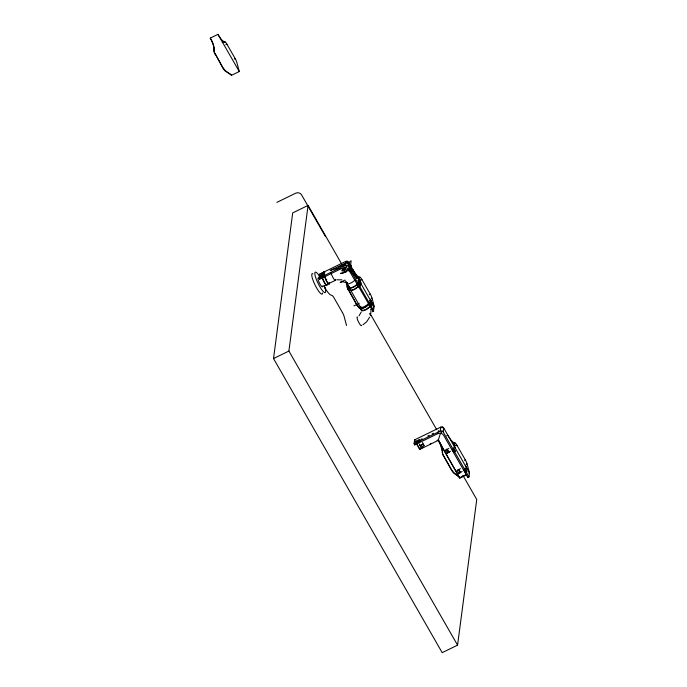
<?xml version="1.0" encoding="UTF-8"?>
<svg xmlns="http://www.w3.org/2000/svg" width="687" height="687" viewBox="0 0 687 687"><rect width="100%" height="100%" fill="white"/><g stroke="black" fill="none" stroke-linecap="round" stroke-linejoin="round"><path stroke-width="1.03" d="M323.903 274.087L324.333 275.384M371.006 310.464L370.705 313.856M215.177 54.393A13.001 12.108 7.5 0 1 214.275 52.487L213.983 48.056L214 50.357M213.949 50.95L214 50.512M215.229 53.921L223.395 68.734A13.001 12.108 7.5 0 0 224.597 70.495L231.579 75.287L239.274 71.534L236.878 62.534A4.38 0.919 64 0 0 235.169 58.567L226.942 44.226A4.38 0.919 64 0 0 225.027 41.864L223.704 41.418A13.13 2.765 64 0 1 217.951 34.35L210.256 38.103A42.585 39.674 7.5 0 1 211.742 40.954L213.537 45.806M223.395 68.734L215.744 54.814M225.8 71.611L225.851 71.173A5.651 5.041 23.3 0 1 224.838 70.168M462.866 475.31L476.744 499.501L457.568 645.145L442.188 652.65L273.52 358.562L292.696 212.918L308.077 205.413L341.705 264.048M457.568 645.145L288.901 351.057L308.077 205.413M351.624 270.12L352.826 269.527A13.336 2.808 64 0 0 358.666 276.749L359.997 277.213A4.448 0.936 64 0 1 361.946 279.618L370.284 294.156A4.448 0.936 64 0 1 372.019 298.167L374.114 305.964L373.522 310.455A0.876 0.816 7.5 0 1 373.17 311.563L348.661 269.682A4.38 4.079 7.5 0 0 342.736 267.93L319.661 279.188L319.043 278.098L319.558 274.165L345.707 261.404A2.19 2.035 7.5 0 1 348.67 262.279L374.037 306.522M319.661 279.188L319.798 278.132M321.19 275.427L321.095 276.157L324.17 274.654L324.264 273.933L321.19 275.427L321.748 276.99M323.895 273.984L324.161 272.164L324.736 272.885M327.227 284.753L327.192 285.036A5.694 1.194 64 0 1 324.212 282.366C322.873 280.339 319.524 272.284 322.091 273.074M319.043 278.098L345.183 265.345L345.707 261.404M373.522 310.455L348.146 266.221L348.67 262.279M347.029 282.7A11.859 10.752 23.7 0 1 347.261 284.203L347.304 287.149A5.788 4.62 35.9 0 0 347.605 288.334L357.42 305.809L361.053 309.253M347.304 287.149L347.21 284.203M350.542 265.543L351.16 260.811L350.009 261.378L349.082 263.31M358.571 282.254L360.134 285.878L358.923 286.917L357.257 284.014L358.571 282.254L360.134 285.878M358.863 280.047L358.923 279.523L360.52 282.95M360.057 284.555L359.043 285.629M360.117 284.109L360.271 282.846L359.619 282.924M361.714 309.992L359.395 307.587A11.439 10.082 24.9 0 1 357.223 304.659M370.173 302.486L371.744 306.11L370.173 302.486L368.953 303.525M370.465 300.279L370.533 299.755L372.131 303.182M371.736 304.229L370.645 305.861M371.761 304.015L371.873 303.079L371.289 303.13M372.783 311.743L372.904 310.85M373.17 311.563L373.685 307.621M414.081 443.819L414.605 439.886L440.753 427.125A2.19 2.035 7.5 0 1 443.716 428.001L469.504 472.965L468.981 476.907L467.83 477.465L443.708 435.403A4.38 4.079 7.5 0 0 437.782 433.652L414.708 444.91L414.081 443.819L440.23 431.067A2.19 2.035 7.5 0 1 443.192 431.943L468.981 476.907M414.708 444.91L414.845 443.854M416.7 443.433L416.236 441.148L419.31 439.646L419.851 441.397M419.31 439.646L419.216 440.376L416.142 441.878M440.522 433.154L438.194 440.419L419.74 449.418L418.89 447.357M437.782 433.652L437.911 432.647M438.108 431.144L438.658 430.62M440.23 431.067L440.753 427.125M443.192 431.943L443.716 428.001M466.619 474.373L459.886 477.654L453.222 472.587A15.002 13.972 7.5 0 1 452.02 470.801L443.673 456.254A14.53 13.534 7.5 0 1 442.66 454.098L442.256 449.925A11.859 10.752 23.7 0 0 442.076 448.422L440.908 444.893M442.359 452.793L442.256 449.925M453.514 448.697L453.609 447.976L452.304 449.736L453.514 448.697L455.18 451.599L453.609 447.976M453.901 445.769L453.97 445.245L455.567 448.671M452.02 470.801L443.742 455.782M454.382 473.747L454.442 473.309M466.885 474.708A2.19 0.644 -29.8 0 0 466.361 474.94L459.826 478.126L438.263 439.946L437.104 440.504M465.219 468.208L466.782 471.832L465.219 468.208L463.905 469.968L465.571 472.871M465.511 466.001L465.571 465.477L467.169 468.903M467.83 477.465L467.967 476.409M361.25 312.027L359 315.831M347.072 262.194L347.373 261.275M344.324 271.039L345.655 266.899M346.059 267.664L346.669 265.783M442.119 427.915L442.411 426.988M441.106 433.385L441.715 431.505M369.649 317.145L366.712 321.714L362.934 324.805M349.339 286.745L349.159 287.303A4.818 1.426 -29.8 0 0 353.161 286.977C355.385 286.161 361.491 281.378 358.03 280.914M361.01 306.909L360.769 307.536A4.818 1.426 -29.8 0 0 364.771 307.209L369.151 303.903M342.014 270.446L343.612 269.089M341.928 270.918L344.968 268.334M349.443 286.247L348.944 286.677A1.752 0.515 -29.8 0 0 348.438 287.338L348.395 287.681A5.694 1.683 -29.8 0 0 353.127 287.295L353.96 286.883A1.752 0.515 -29.8 0 0 355.067 286.17L357.558 284.049M357.807 283.834L359.052 282.778A1.752 0.515 -29.8 0 0 359.559 282.108L359.79 280.348A1.752 0.515 -29.8 0 0 358.339 280.468L358.073 280.597M358.545 286.058L354.415 289.15A4.818 1.426 -29.8 0 1 350.404 289.631M358.812 286.221L356.321 288.342A1.752 0.515 -29.8 0 1 355.205 289.064L354.372 289.467A5.694 1.683 -29.8 0 1 349.64 289.854L349.683 289.519A1.752 0.515 -29.8 0 1 350.044 288.987M359.061 286.015L360.297 284.95A1.752 0.515 -29.8 0 0 360.812 284.289L361.044 282.529A1.752 0.515 -29.8 0 0 359.584 282.649M359.018 286.187L360.228 285.157M360.804 306.694L360.555 306.909A1.752 0.515 -29.8 0 0 360.04 307.57L359.997 307.913A5.694 1.683 -29.8 0 0 364.728 307.527L365.561 307.115A1.752 0.515 -29.8 0 0 366.678 306.402L369.159 304.281M369.4 303.688C370.671 303.439 371.495 299.764 369.632 301.146M369.408 304.066L370.654 303.01A1.752 0.515 -29.8 0 0 371.169 302.34L371.401 300.58A1.752 0.515 -29.8 0 0 369.941 300.7L369.675 300.829M369.898 306.496L366.016 309.382A4.818 1.426 -29.8 0 1 362.118 310.112M370.164 306.668L367.923 308.575A1.752 0.515 -29.8 0 1 366.806 309.296L365.973 309.7A5.694 1.683 -29.8 0 1 361.242 310.086L361.293 309.751A1.752 0.515 -29.8 0 1 361.405 309.493L361.748 309.734M370.662 306.247L371.907 305.183A1.752 0.515 -29.8 0 0 372.414 304.521L372.646 302.761A1.752 0.515 -29.8 0 0 371.332 302.812M371.839 305.389L370.525 307.149L368.859 304.247M445.537 450.294L446.902 449.126L448.568 452.029L447.203 453.197L445.537 450.294L447.306 449.427A4.38 1.297 -29.8 0 1 448.809 448.336M447.306 449.427L448.972 452.329L447.203 453.197M448.972 452.329L448.997 452.304A4.38 1.297 -29.8 0 1 450.474 451.239M454.064 451.909L455.275 450.878M462.076 471.471A4.38 1.297 -29.8 0 0 460.599 472.536L458.804 473.429L457.138 470.526L458.358 469.487L460.024 472.39M457.138 470.526L458.933 469.642A4.38 1.297 -29.8 0 1 460.41 468.568M458.804 473.429L460.17 472.261A4.38 1.297 -29.8 0 1 460.608 471.909M460.573 472.562L458.933 469.642M465.666 472.141L466.877 471.11M222.21 42.147L223.704 41.418M223.85 42.439L225.027 41.864M225.791 44.784L226.942 44.226M234.233 59.022L235.169 58.567M276.844 202.39L295.685 193.202A4.38 4.079 7.5 0 1 301.61 194.945L325.526 236.654M320.013 276.509L321.43 275.822M321.653 277.711L323.963 276.586M349.503 266.049C352.869 265.938 346.961 271.777 344.634 272.112A4.818 1.426 -29.8 0 1 341.001 273.005M329.125 282.743L329.082 283.181A4.818 1.013 64 0 1 326.565 280.931L325.861 279.609L326.797 279.197M342.976 271.296L344.865 270.377L345.93 272.224M322.297 286.728L335.376 280.348M345.003 280.056L340.194 282.4A5.47 5.101 7.5 0 1 347.605 284.59M357.661 277.222L358.657 276.732M358.889 277.754L359.997 277.213M361.01 280.073L361.946 279.609M369.28 294.654L370.284 294.156M353.908 305.878L359.215 303.285M371.1 298.613L372.019 298.167M370.499 309.614L371.315 309.219A2.19 0.644 -29.8 0 1 372.019 308.927M273.52 358.562L288.901 351.057M420.736 439.465L422.153 438.77M427.821 436.005L429.238 435.309M432.071 433.926L433.497 433.239M417.473 443.063L419.774 441.939M420.951 447.246L420.392 445.691L423.467 444.188L424.034 445.751L420.951 447.246L419.997 445.58L423.072 444.077L422.514 442.522M419.8 448.946L420.959 448.388M422.11 447.821L423.261 447.263M430.182 443.879L431.342 443.321M446.67 435.841L447.872 435.249A13.336 2.808 64 0 0 453.712 442.471L455.043 442.935A4.448 0.936 64 0 1 456.984 445.339L465.331 459.878A4.448 0.936 64 0 1 467.066 463.888L469.504 472.965L468.852 473.283M452.372 443.106L453.703 442.454M453.755 443.562L455.043 442.935M455.833 445.897L456.992 445.331M464.395 460.333L465.331 459.878M466.138 464.335L467.066 463.888M336.828 279.798L341.954 279.824M321.971 273.34L322.031 276.509M226.822 71.817L227.466 72.238A48.708 15.835 35.7 0 0 230.385 74.102M226.495 71.603L225.851 71.173M459.251 476.778L458.822 476.477M458.53 476.271L457.808 475.756M457.233 475.344L456.761 475.009M456.589 474.889L455.928 474.399M455.764 474.279L454.931 473.678M224.804 70.194L224.572 69.919A12.993 11.378 26 0 1 223.515 68.236M231.072 74.548L231.579 75.287M459.551 477.122L459.886 477.654M217.951 34.35L239.274 71.534M452.716 450.457L453.97 452.639M369.992 313.366L436.709 429.701M369.804 313.856L370.86 315.702M458.504 469.358L460.17 472.261M446.756 449.255L448.413 452.158M438.194 440.419L459.826 478.126M345.527 280.957L348.12 285.491M346.901 283.602L349.503 288.128M350.542 289.948L360.426 307.166M324.771 272.576C323.328 269.287 323.079 274.826 324.247 275.727M423.072 444.077L424.034 445.751M420.101 445.176L420.392 445.691M342.375 312.422L334.037 297.883A4.448 0.936 64 0 0 332.087 295.47L330.748 295.006A13.336 2.808 64 0 1 324.925 287.793M319.558 274.165L320.254 275.375M414.605 439.886L415.3 441.097M416.648 443.45L417.945 445.717M418.263 446.267L418.581 446.816M416.425 443.639L419.74 449.418M324.874 287.724L325.174 288.248M440.711 444.386L440.565 444.051A13.087 0.481 59.5 0 0 438.263 439.946A49.241 45.883 7.5 0 1 439.783 442.832L442.205 450.32M212.609 42.414L212.541 42.251A12.692 0.842 59 0 0 210.256 38.103M325.861 279.609L324.565 276.019M212.79 42.903L213.193 44.045A24.663 22.937 14.1 0 1 213.477 44.861M419.439 444.017L419.997 445.58M416.236 441.148L416.794 442.711M324.264 273.933L324.736 276.217L324.17 274.654M324.47 276.372L326.523 281.241A5.694 1.194 64 0 0 329.494 283.911L329.382 282.761M322.375 277.462L324.255 282.056A4.818 1.013 64 0 0 326.411 284.658M347.622 288.377L346.883 282.864M213.442 44.87L213.932 48.442M346.54 325.501L344.11 316.432A4.448 0.936 64 0 0 342.375 312.422M213.674 45.754L213.777 46.252A11.447 10.451 24.9 0 1 214.043 48.056M335.591 279.36A4.818 1.013 64 0 1 333.848 278.931A4.818 1.013 64 0 1 331.117 272.937M322.547 285.99A4.818 1.013 64 0 1 320.82 285.38A4.818 1.013 64 0 1 318.15 279.764A4.818 1.013 64 0 1 318.991 278.527M354.956 279.97A4.818 1.426 -29.8 0 1 349.528 283.559A4.818 1.426 -29.8 0 1 347.098 282.761M368.627 303.319A4.818 1.426 -29.8 0 1 363.432 306.986A4.818 1.426 -29.8 0 1 360.503 306.539M361.611 325.32A4.818 1.013 64 0 1 358.451 321.851A4.818 1.013 64 0 1 357.541 317.042M324.204 285.457A11.378 2.396 64 0 1 323.062 291.314A11.378 2.396 64 0 1 315.11 275.513A11.378 2.396 64 0 1 319.635 276.372M322.615 292.997A11.378 2.396 64 0 1 315.316 285.526A11.378 2.396 64 0 1 312.92 273.735M344.178 266.152A10.503 9.79 7.5 0 0 338.107 267.174L346.566 263.044A0.876 0.816 7.5 0 1 347.751 263.396L352.328 271.374A10.503 9.79 7.5 0 0 349.254 268.042M223.55 42.517A25.797 5.127 -23.5 0 1 223.661 42.534M215.186 53.938A12.993 11.481 24.1 0 1 214.353 52.221L214.292 51.886A5.651 5.067 18.2 0 1 214.061 51.181M340.4 273.512A5.694 1.683 -29.8 0 0 344.599 272.421L345.432 272.018A1.752 0.515 -29.8 0 0 346.54 271.305L350.525 267.904A1.752 0.515 -29.8 0 0 351.04 267.243L351.272 265.483A1.752 0.515 -29.8 0 0 349.812 265.603M453.815 443.888A4.423 1.434 66.3 0 1 455.326 445.588M454.442 473.309A11.439 10.082 24.9 0 1 452.218 470.277M443.338 455.318A11.988 10.752 19.7 0 1 442.265 452.587M448.568 452.029A4.38 1.297 -29.8 0 1 449.006 451.677M415.128 442.084A2.19 0.464 64 0 1 415.283 442.093M345.183 265.345A2.19 2.035 7.5 0 1 348.146 266.221M359.009 278.338A4.423 1.434 66.3 0 1 360.52 280.262M347.613 288.377A14.53 13.534 7.5 0 0 348.635 290.532L348.695 290.06L356.974 305.08A15.002 13.972 7.5 0 0 358.176 306.866L358.382 307.149A5.788 4.62 35.9 0 0 359.318 308.12M348.601 290.103A11.988 10.752 19.7 0 1 347.218 286.865M346.523 282.091A17.355 13.86 35.9 0 1 347.175 284.839M347.51 262.125L330.207 270.566A19.691 18.351 7.5 0 1 356.871 278.441L347.51 262.125"/></g></svg>
